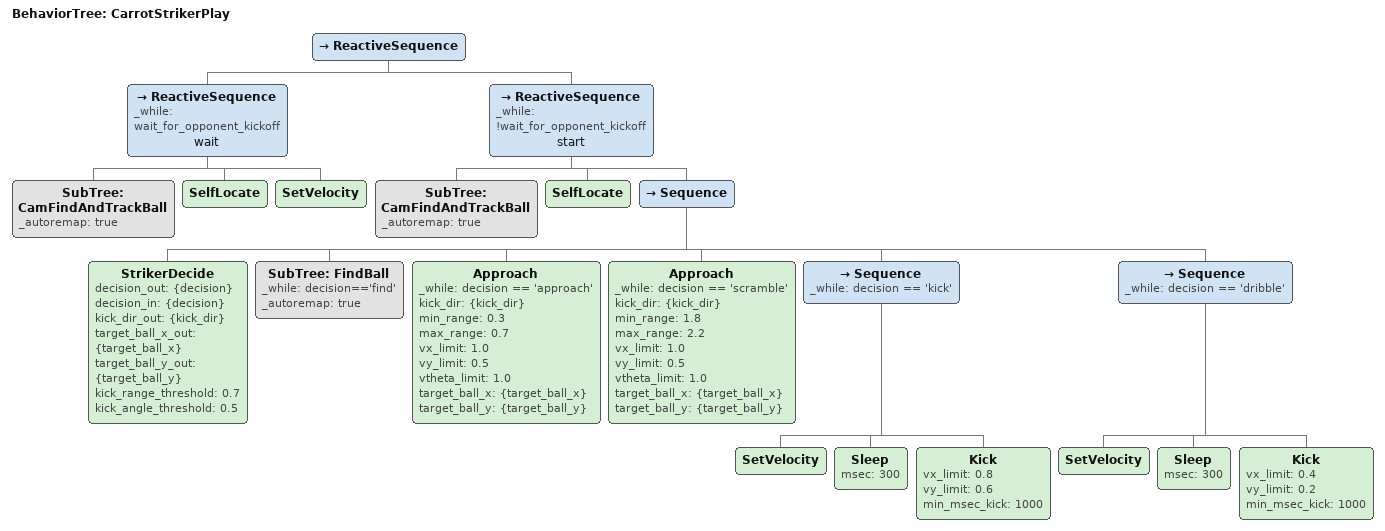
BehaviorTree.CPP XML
<root BTCPP_format="4" >
   <include path="./subtree_cam_find_and_track_ball.xml" />
   <include path="./subtree_find_ball.xml" />
   <BehaviorTree ID="CarrotStrikerPlay">
      <ReactiveSequence>
         <ReactiveSequence _while="wait_for_opponent_kickoff" name="wait">
            <SubTree ID="CamFindAndTrackBall" _autoremap="true" />
            <SelfLocate />
            <SetVelocity />
         </ReactiveSequence>
         <ReactiveSequence _while="!wait_for_opponent_kickoff" name="start">
            <SubTree ID="CamFindAndTrackBall" _autoremap="true" />
            <SelfLocate />
            <Sequence>
               <StrikerDecide decision_out="{decision}" decision_in="{decision}"
                              kick_dir_out="{kick_dir}"
                              target_ball_x_out="{target_ball_x}"
                              target_ball_y_out="{target_ball_y}"
                              kick_range_threshold="0.7" kick_angle_threshold="0.5" />
               <SubTree ID="FindBall" _while="decision=='find'" _autoremap="true" />
               <Approach _while="decision == 'approach'"
                           kick_dir="{kick_dir}" min_range="0.3" max_range="0.7"
                           vx_limit="1.0" vy_limit="0.5" vtheta_limit="1.0"
                           target_ball_x="{target_ball_x}" target_ball_y="{target_ball_y}" />
               <Approach _while="decision == 'scramble'"
                           kick_dir="{kick_dir}" min_range="1.8" max_range="2.2"
                           vx_limit="1.0" vy_limit="0.5" vtheta_limit="1.0"
                           target_ball_x="{target_ball_x}" target_ball_y="{target_ball_y}" />
               <Sequence  _while="decision == 'kick'">
                     <SetVelocity />
                     <Sleep msec="300" />
                     <Kick vx_limit="0.8" vy_limit="0.6" min_msec_kick="1000"/>
               </Sequence>
               <Sequence  _while="decision == 'dribble'">
                     <SetVelocity />
                     <Sleep msec="300" />
                     <Kick vx_limit="0.4" vy_limit="0.2" min_msec_kick="1000"/>
               </Sequence>
            </Sequence>
         </ReactiveSequence>
      </ReactiveSequence>
   </BehaviorTree>
</root>
